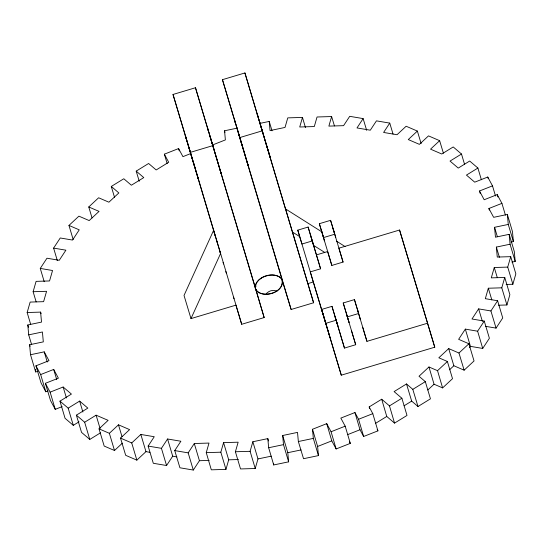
<?xml version="1.0" encoding="UTF-8"?>
<svg xmlns="http://www.w3.org/2000/svg" width="543" height="543" viewBox="0 0 543 543"><rect width="100%" height="100%" fill="white"/><g stroke="black" fill="none" stroke-linecap="round" stroke-linejoin="round"><path stroke-width="0.81" d="M190.987 318.598L220.553 253.567L213.582 230.415L184.023 295.453L190.987 318.598L235.934 305.146L241.696 324.286L264.163 317.56L255.217 287.267L255.543 284.803L256.778 282.319L258.848 279.984L261.597 277.968M282.659 281.912L291.129 309.49L313.603 302.763L244.92 72.945L222.447 79.672L282.048 279.625C285.034 292.433 262.629 299.6 255.821 289.555L256.92 291.136L256.31 290.566M30.646 324.252L27.15 312.524L30.15 302.078L43.603 301.67L46.576 291.313L33.123 291.72L36.15 301.881M33.123 291.72L36.096 281.362L49.549 280.955L52.549 270.509L40.263 268.425L46.963 258.217L59.255 260.301L65.893 250.18L53.608 248.097L60.253 237.977L72.538 240.06L79.244 229.852L68.961 225.426L78.905 216.155L89.188 220.58L99.05 211.39L88.767 206.964L98.629 197.774L108.912 202.2L118.856 192.928L111.288 186.453L123.797 178.756L131.372 185.231L143.78 177.595L136.205 171.12L148.612 163.484L156.187 169.959L168.703 162.255L164.353 154.178L178.586 148.565L182.937 156.649L190.769 153.554M268.514 440.957L267.821 438.615L252.848 441.744L257.973 458.937L255.23 468.507L240.529 468.948L235.404 451.756L238.146 442.192L223.573 442.633L228.698 459.826L225.956 469.39L211.322 469.831L206.259 452.638L209.001 443.068L194.299 443.516L188.17 452.862L193.294 470.055L179.93 467.788L174.744 450.581L180.88 441.242L167.57 438.988L161.441 448.328L166.565 465.521L153.309 463.281L148.13 446.075L154.26 436.728L140.841 434.454L131.732 442.939L136.856 460.138L145.965 451.647L149.929 452.326M260.145 123.336L269.219 121.435L270.047 130.571L285.027 127.435L287.77 117.872L302.471 117.424L299.722 126.994L314.302 126.553L317.044 116.989L331.617 116.548L334.447 125.922M225.956 469.39L220.831 452.197L223.573 442.633M331.617 116.548L328.875 126.112L343.57 125.664L349.712 116.324L363.131 118.598L366.668 130.334M255.23 468.507L250.106 451.308L252.848 441.744M505.431 215.116L501.922 203.367L488.897 208.498L493.648 217.322L507.359 214.458L508.268 224.435L494.558 227.3L495.46 237.196L509.171 234.325L510.067 244.214L496.356 247.085L497.266 257.063L510.725 256.656L507.725 267.102L494.266 267.509L491.293 277.867L504.752 277.459L501.78 287.817L488.32 288.224L485.327 298.677L497.612 300.754L502.737 317.954L496.064 328.115L485.415 326.309M498.515 305.22L506.924 304.969L509.877 294.652L504.752 277.459M506.137 284.457L512.864 284.254L515.85 273.848L510.725 256.656M363.131 118.598L356.995 127.938L370.306 130.198L376.448 120.858L389.752 123.112L393.044 134.067M166.565 465.521L172.694 456.181L167.57 438.988M193.294 470.055L199.43 460.708L194.299 443.516M465.337 329.119L470.435 346.359L482.72 348.443L477.623 331.203L465.337 329.119L458.631 339.327L468.914 343.76L474.039 360.952L464.136 370.183L453.853 365.751L448.688 348.599L438.825 357.789L447.391 361.482L452.516 378.675L442.613 387.906L434.047 384.213L428.963 366.98L419.013 376.251L425.325 381.648L430.45 398.84L417.995 406.51L411.682 401.114L406.503 383.955L394.096 391.591L401.881 398.25L407.006 415.443L394.544 423.112L386.759 416.454L381.681 399.227L369.172 406.924L369.634 408.492M496.064 328.115L490.913 310.963L478.621 308.879L471.976 318.999L484.268 321.083L489.392 338.275L482.72 348.443M477.623 331.203L484.268 321.083M490.913 310.963L497.612 300.754M469.539 347.717L470.435 346.359M389.752 123.112L383.609 132.451L397.035 134.725L406.144 126.241L417.37 131.08L421.137 143.596M417.37 131.08L408.268 139.565L419.4 144.363L428.508 135.879L439.64 140.671L443.407 153.194M122.385 443.142L114.498 450.5L104.188 446.068L99.023 428.848L108.125 420.357L96.104 415.185L84.654 422.23L76.38 415.157L87.83 408.105L79.631 401.094L68.174 408.146L59.968 401.134L71.425 394.082L63.151 387.01L50.126 392.141L45.374 383.317L58.4 378.179L53.689 369.43L40.664 374.568L35.947 365.819L48.979 360.681L44.221 351.857L30.517 354.722L35.641 371.921L38.058 371.412M114.498 450.5L109.367 433.307L118.476 424.816L129.607 429.615L120.505 438.099L125.677 455.319L136.856 460.138M439.64 140.671L430.538 149.162L441.764 154.002L453.222 146.949L461.496 154.022L464.503 164.162M442.613 387.906L437.529 370.672L447.391 361.482M464.136 370.183L458.964 353.025L468.914 343.76M427.857 389.983L434.047 384.213M449.523 369.79L453.853 365.751M461.496 154.022L450.038 161.074L458.244 168.086L469.695 161.033L477.901 168.045L481.376 179.747M477.901 168.045L466.444 175.097L474.718 182.17L487.75 177.038L492.501 185.862L495.515 196.003M59.968 401.134L65.058 418.3L73.298 425.339L79.027 421.816M76.38 415.157L81.538 432.384L89.778 439.43L100.516 432.819M406.503 383.955L412.809 389.351L425.325 381.648M381.681 399.227L389.474 405.886L401.881 398.25M375.681 423.269L386.759 416.454M404.067 405.797L411.682 401.114M261.699 277.914C267.346 274.806 275.091 273.516 280.548 277.677M212.646 144.933L225.379 139.918L224.551 130.782L237.162 128.141M480.168 193.335L479.476 191L492.501 185.862M501.922 203.367L497.212 194.611L484.186 199.749L479.476 191M35.947 365.819L41.058 382.971L45.788 391.761L48.089 390.858M45.374 383.317L50.519 400.551L55.25 409.341L62.146 406.619M267.821 438.615L268.656 447.744L273.72 464.951L288.632 461.835L283.5 444.636L282.672 435.506L297.516 432.398L298.351 441.534L303.537 458.713L318.449 455.591L313.325 438.398L312.496 429.269L326.723 423.655L331.074 431.739L336.137 448.952L350.31 443.373L345.185 426.174L340.834 418.096L354.939 412.537L358.563 419.271L363.634 436.484L377.921 430.857L372.797 413.657L369.172 406.924M358.563 419.271L372.797 413.657M331.074 431.739L345.185 426.174M318.449 455.591L317.621 446.461L331.787 440.875L336.137 448.952M347.52 434.678L360.002 429.751L363.634 436.484M215.51 236.863L173.013 94.468L195.48 87.742L264.163 317.56M173.013 94.468L190.437 152.339L212.904 145.612M222.447 79.672L239.87 137.542L262.344 130.815M320.594 268.799L316.413 254.911L327.653 251.552L331.834 265.439L343.067 262.072L338.886 248.185L399.56 230.022L434.767 347.201L341.282 375.179L297.774 230.151L308.112 227.055L320.594 268.799L310.257 271.894L329.947 337.284M319.345 223.696L330.585 220.329L334.766 234.216L323.526 237.583L319.345 223.696L331.834 265.439M312.293 240.943L301.956 244.038L297.774 230.151M322.393 232.221L285.496 208.892L307.84 283.622L313.236 282.007M341.282 375.179L321.646 309.435L331.977 306.34L344.466 348.083L355.699 344.717L343.217 302.974L354.45 299.614L358.631 313.501L347.398 316.861L343.217 302.974M336.165 320.227L325.827 323.323L321.646 309.435M362.758 327.47L366.939 341.357L427.612 323.194M31.501 344.235L28.704 334.855L27.808 324.965L41.512 322.094L40.61 312.116L27.15 312.524M28.704 334.855L42.415 331.99L43.318 341.88L29.607 344.744L30.517 354.722M510.97 242.09L513.393 241.587L512.483 231.651L507.359 214.458M511.974 262.126L515.198 261.454L514.296 251.518L509.171 234.325M268.656 447.744L283.5 444.636M298.351 441.534L313.325 438.398M257.973 458.937L271.228 456.168M288.632 461.835L287.797 452.699L301.053 449.93M206.259 452.638L220.831 452.197M235.404 451.756L250.106 451.308M199.43 460.708L209.184 460.416M228.698 459.826L238.418 459.534M148.13 446.075L161.441 448.328M174.744 450.581L188.17 452.862M172.694 456.181L176.875 456.887M448.688 348.599L458.964 353.025M428.963 366.98L437.529 370.672M99.023 428.848L109.367 433.307M120.505 438.099L131.732 442.939M276.95 291.252C273.665 289.453 269.335 290.607 266.789 293.179A6.57 4.229 -16.6 0 0 265.995 294.306M336.585 241.194L345.104 246.576M292.46 232.037L299.702 236.612M313.576 245.388L324.714 252.427M257.328 291.51C265.819 298.494 286.514 290.824 281.559 278.613C273.631 270.618 254.911 276.475 255.264 288.401M282.048 279.625L280.948 278.05L281.457 278.987M377.195 429.506L377.921 430.857M349.516 441.9L350.31 443.373M255.217 287.267L195.48 87.742M333.144 228.881L333.049 228.555L333.287 229.37M321.911 232.241L321.809 231.915L322.053 232.73M360.111 318.503L360.287 319.087L358.271 312.381M310.684 235.648L310.562 235.241L310.8 236.035M335.262 317.248L335.14 316.84L335.608 318.422M257.803 115.917L257.178 113.881L257.552 115.143M235.336 122.643L234.705 120.607L235.879 124.571M208.369 130.714L207.745 128.677L208.912 132.641M478.621 308.879L482.374 321.354M434.767 347.201L399.56 230.022M412.809 389.351L417.995 406.51M357.986 311.383L358.265 312.313M347.364 316.827L347.038 315.741L349.047 322.447L348.654 321.103M346.753 314.75L346.359 313.46L346.543 314.085M351.518 330.83L355.699 344.717M344.466 348.083L331.977 306.34M269.219 121.435L272.05 130.809M258.76 119.073L263.341 134.345M307.84 283.622L313.603 302.763M236.286 125.8L248.117 165.384L246.95 161.42M209.32 133.877L213.901 149.142M233.531 297.164L234.013 298.765M508.268 224.435L513.393 241.587M507.725 267.102L512.864 284.254M488.897 208.498L489.365 210.066M494.558 227.3L497.354 236.66M501.78 287.817L506.924 304.969M494.266 267.509L497.307 277.643M488.32 288.224L491.829 299.919M333.585 230.341L335.71 237.461L335.465 236.619M347.696 317.913L348.375 320.166M322.352 233.7L324.476 240.827L324.225 239.986M335.71 318.741L337.054 323.221M311.139 237.148L313.243 244.201L313.012 243.407M336.931 322.847L337.821 325.793L337.583 324.999M311.329 237.814L311.662 238.934M266.145 143.929L270.59 158.658L261.007 126.75M238.533 133.476L241.954 144.927M189.093 148.273L192.521 159.723M193.186 161.726L194.856 167.319M27.808 324.965L28.508 327.3M497.212 194.611L497.911 196.96M510.067 244.214L515.198 261.454M487.75 177.038L488.211 178.599M496.356 247.085L499.39 257.273M354.45 299.614L366.939 341.357M330.585 220.329L343.067 262.072M308.112 227.055L316.175 254.117M259.527 121.802L260.789 126.037M244.92 72.945L285.543 209.204M239.87 137.542L291.129 309.49M224.551 130.782L225.012 132.343M312.496 429.269L317.621 446.461M255.543 284.803L256.011 286.385M210.093 136.598L221.15 173.455L219.983 169.491M282.672 435.506L287.797 452.699M190.437 152.339L241.696 324.286M216.535 240.461L217.017 242.083M219.834 251.375L220.315 252.984M223.064 262.364L223.546 263.986M225.84 271.52L226.322 273.136M164.353 154.178L167.149 163.552M136.205 171.12L139.239 181.281M111.288 186.453L114.546 197.394M88.767 206.964L92.032 217.906M140.841 434.454L145.965 451.647M68.961 225.426L73.156 239.49M118.476 424.816L121.971 436.545M53.608 248.097L57.334 260.599M96.104 415.185L100.068 428.468M40.263 268.425L44.227 281.708M79.631 401.094L82.889 412.035M84.654 422.23L89.778 439.43M63.151 387.01L66.416 397.951M40.61 312.116L41.071 313.684M68.174 408.146L73.298 425.339M53.689 369.43L56.716 379.591M44.221 351.857L47.255 362.018M50.126 392.141L55.25 409.341M40.664 374.568L45.788 391.761M29.607 344.744L30.075 346.312M257.749 115.822L258.353 117.845M197.509 176.224L198.677 180.181L185.272 135.404L186.439 139.368M389.474 405.886L394.544 423.112M302.471 117.424L305.465 127.591M354.939 412.537L360.002 429.751M326.723 423.655L331.787 440.875M178.586 148.565L179.271 150.913M273.563 463.294L273.72 464.951M35.417 369.437L35.641 371.921M357.64 310.243L357.776 310.718L357.64 310.243"/></g></svg>
